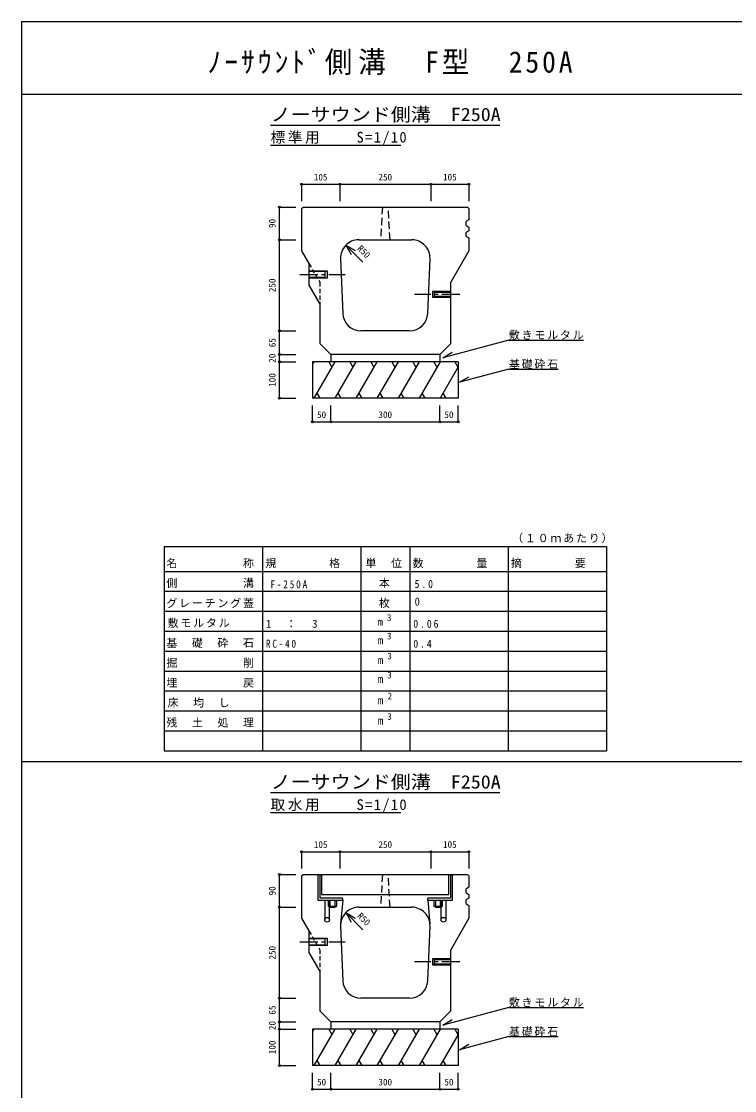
# Model space of a CAD drawing. Units: millimetres at full size, sheet at 1:10. Extents: x -5543 to 2457, y -2748 to 2952.
# Drawn here: x -5543 to -3583, y 15 to 2952 of the extents above; entities that cross this region are included whole.
import ezdxf
from ezdxf.enums import TextEntityAlignment as Align

# ---------------------------------------------------------------- set-up
doc = ezdxf.new("R2010")
doc.units = ezdxf.units.MM
doc.header["$LTSCALE"] = 10
doc.header["$PDMODE"] = 32
doc.header["$PDSIZE"] = 5
for name, pattern in [('CHAIN1', [8, 5, -1, 1, -1]), ('DASHED1', [1.8, 1.2, -0.6]), ('DASHED2', [3, 2, -1]), ('DOUBLE_CHAIN2', [12.8, 9, -1, 0.6, -0.6, 0.6, -1])]:
    doc.linetypes.add(name, pattern=pattern)
doc.layers.add('0-0_通り芯', color=7, linetype='Continuous')
doc.styles.add('ＭＳ ゴシック', font='')
doc.styles.get('ＭＳ ゴシック').set_extended_font_data('MS Gothic')

msp = doc.modelspace()

# ---------------------------------------------------------------- linework, layer by layer
at = {"layer": '0-0_通り芯', "color": 2}
for p, q in [((-5542.58, 2951.85), (2457.42, 2951.85)), ((-5542.58, 2951.85), (-5542.58, -2748.15)), ((-5542.58, 2751.85), (2457.42, 2751.85)), ((-4693.58, 521.52), (-4693.58, 537.52)), ((-4681.58, 537.52), (-4681.58, 521.52)), ((-4403.58, 521.52), (-4403.58, 537.52)), ((-4391.58, 537.52), (-4391.58, 521.52))]:
    msp.add_line(p, q, dxfattribs=at)
at = {"layer": '0-0_通り芯'}
for p, q in [((-4857.58, 2666.85), (-4227.58, 2666.85)), ((-4857.58, 2611.85), (-4500.08, 2611.85)), ((-4202.81, 2076.63), (-4384.32, 2027.99)), ((-4202.81, 2076.63), (-3997.81, 2076.63)), ((-4692.58, 2036.85), (-4692.58, 2016.85)), ((-4392.58, 2036.85), (-4392.58, 2016.85)), ((-4384.32, 2027.99), (-4358.34, 2042.99)), ((-4742.58, 2016.85), (-4742.58, 1916.85)), ((-4342.58, 2016.85), (-4742.58, 2016.85)), ((-4738.53, 2016.85), (-4742.58, 2009.83)), ((-4680.8, 2016.85), (-4738.53, 1916.85)), ((-4698.1, 2016.85), (-4689.45, 2001.86)), ((-4623.06, 2016.85), (-4680.8, 1916.85)), ((-4640.37, 2016.85), (-4631.71, 2001.86)), ((-4565.33, 2016.85), (-4623.06, 1916.85)), ((-4582.63, 2016.85), (-4573.98, 2001.86)), ((-4507.59, 2016.85), (-4565.33, 1916.85)), ((-4524.9, 2016.85), (-4516.24, 2001.86)), ((-4449.86, 2016.85), (-4507.59, 1916.85)), ((-4467.16, 2016.85), (-4458.51, 2001.86)), ((-4392.12, 2016.85), (-4449.86, 1916.85)), ((-4409.43, 2016.85), (-4400.77, 2001.86)), ((-4342.58, 2002.65), (-4392.12, 1916.85)), ((-4351.69, 2016.85), (-4343.04, 2001.86)), ((-4342.58, 2016.85), (-4342.58, 1916.85)), ((-4202.81, 1996.82), (-4067.81, 1996.82)), ((-4342.58, 1916.85), (-4742.58, 1916.85)), ((-4730.61, 1930.57), (-4722.69, 1916.85)), ((-4672.88, 1930.57), (-4664.96, 1916.85)), ((-4615.14, 1930.57), (-4607.22, 1916.85)), ((-4557.41, 1930.57), (-4549.49, 1916.85)), ((-4499.67, 1930.57), (-4491.75, 1916.85)), ((-4441.94, 1930.57), (-4434.02, 1916.85)), ((-4384.2, 1930.57), (-4376.28, 1916.85)), ((-5150.08, 1509.4), (-3935.08, 1509.4)), ((-5150.08, 1509.4), (-5150.08, 1386.28)), ((-4880.08, 1509.4), (-4880.08, 1386.28)), ((-4610.08, 1509.4), (-4610.08, 1386.28)), ((-4475.08, 1509.4), (-4475.08, 1386.28)), ((-4205.08, 1509.4), (-4205.08, 1386.28)), ((-3935.08, 1509.4), (-3935.08, 1386.28)), ((-5150.08, 1441), (-3935.08, 1441)), ((-5150.08, 1386.28), (-3935.08, 1386.28)), ((-5150.08, 1386.28), (-5150.08, 948.52)), ((-4880.08, 1386.28), (-4880.08, 948.52)), ((-4610.08, 1386.28), (-4610.08, 948.52)), ((-4475.08, 1386.28), (-4475.08, 948.52)), ((-4205.08, 1386.28), (-4205.08, 948.52)), ((-3935.08, 1386.28), (-3935.08, 948.52)), ((-5150.08, 1331.56), (-3935.08, 1331.56)), ((-5150.08, 1276.84), (-3935.08, 1276.84)), ((-5150.08, 1222.12), (-3935.08, 1222.12)), ((-5150.08, 1167.4), (-3935.08, 1167.4)), ((-5150.08, 1112.68), (-3935.08, 1112.68)), ((-5150.08, 1057.96), (-3935.08, 1057.96)), ((-5150.08, 1003.24), (-3935.08, 1003.24)), ((-5150.08, 948.52), (-3935.08, 948.52)), ((-5064.58, 948.52), (-4155.58, 948.52)), ((-4857.58, 833.52), (-4227.58, 833.52)), ((-4857.58, 778.52), (-4500.08, 778.52)), ((-4717.58, 608.52), (-4717.58, 553.52)), ((-4367.58, 553.52), (-4367.58, 608.52)), ((-4717.58, 553.52), (-4367.58, 553.52)), ((-4202.81, 243.29), (-4384.32, 194.66)), ((-4202.81, 243.29), (-3997.81, 243.29)), ((-4384.32, 194.66), (-4358.34, 209.66)), ((-4742.58, 183.52), (-4742.58, 83.52)), ((-4342.58, 183.52), (-4742.58, 183.52)), ((-4738.53, 183.52), (-4742.58, 176.5)), ((-4680.8, 183.52), (-4738.53, 83.52)), ((-4698.1, 183.52), (-4689.45, 168.53)), ((-4692.58, 203.52), (-4692.58, 183.52)), ((-4623.06, 183.52), (-4680.8, 83.52)), ((-4640.37, 183.52), (-4631.71, 168.53)), ((-4565.33, 183.52), (-4623.06, 83.52)), ((-4582.63, 183.52), (-4573.98, 168.53)), ((-4507.59, 183.52), (-4565.33, 83.52)), ((-4524.9, 183.52), (-4516.24, 168.53)), ((-4449.86, 183.52), (-4507.59, 83.52)), ((-4467.16, 183.52), (-4458.51, 168.53)), ((-4392.12, 183.52), (-4449.86, 83.52)), ((-4409.43, 183.52), (-4400.77, 168.53)), ((-4392.58, 203.52), (-4392.58, 183.52)), ((-4351.69, 183.52), (-4343.04, 168.53)), ((-4342.58, 183.52), (-4342.58, 83.52)), ((-4342.58, 169.32), (-4392.12, 83.52)), ((-4202.81, 163.49), (-4067.81, 163.49)), ((-4730.61, 97.23), (-4722.69, 83.52)), ((-4672.88, 97.23), (-4664.96, 83.52)), ((-4615.14, 97.23), (-4607.22, 83.52)), ((-4557.41, 97.23), (-4549.49, 83.52)), ((-4499.67, 97.23), (-4491.75, 83.52)), ((-4441.94, 97.23), (-4434.02, 83.52)), ((-4384.2, 97.23), (-4376.28, 83.52)), ((-4342.58, 83.52), (-4742.58, 83.52))]:
    msp.add_line(p, q, dxfattribs=at)
at = {"layer": '0-0_通り芯', "color": 4}
for p, q in [((-4772.58, 2504.37), (-4667.58, 2504.37)), ((-4772.58, 2504.37), (-4772.58, 2457.86)), ((-4667.58, 2504.37), (-4667.58, 2457.86)), ((-4667.58, 2504.37), (-4417.58, 2504.37)), ((-4417.58, 2504.37), (-4417.58, 2457.86)), ((-4417.58, 2504.37), (-4312.58, 2504.37)), ((-4312.58, 2504.37), (-4312.58, 2457.86)), ((-4833.58, 2351.85), (-4833.58, 2441.85)), ((-4833.58, 2441.85), (-4788.58, 2441.85)), ((-4833.58, 2101.85), (-4833.58, 2351.85)), ((-4833.58, 2351.85), (-4788.58, 2351.85)), ((-4650.9, 2337.2), (-4624.92, 2322.2)), ((-4650.9, 2337.2), (-4635.9, 2311.22)), ((-4603.89, 2290.2), (-4650.9, 2337.2)), ((-4833.58, 2036.85), (-4833.58, 2101.85)), ((-4833.58, 2101.85), (-4788.58, 2101.85)), ((-4833.58, 2016.85), (-4833.58, 2036.85)), ((-4833.58, 2036.85), (-4788.58, 2036.85)), ((-4833.58, 1916.85), (-4833.58, 2016.85)), ((-4833.58, 2016.85), (-4788.58, 2016.85)), ((-4833.58, 1916.85), (-4788.58, 1916.85)), ((-4742.58, 1851.85), (-4742.58, 1896.85)), ((-4692.58, 1851.85), (-4692.58, 1896.85)), ((-4392.58, 1851.85), (-4392.58, 1896.85)), ((-4342.58, 1851.85), (-4342.58, 1896.85)), ((-4742.58, 1851.85), (-4692.58, 1851.85)), ((-4692.58, 1851.85), (-4392.58, 1851.85)), ((-4392.58, 1851.85), (-4342.58, 1851.85)), ((-5542.58, 918.52), (2457.42, 918.52)), ((-4772.58, 671.03), (-4667.58, 671.03)), ((-4772.58, 671.03), (-4772.58, 624.53)), ((-4667.58, 671.03), (-4667.58, 624.53)), ((-4667.58, 671.03), (-4417.58, 671.03)), ((-4417.58, 671.03), (-4417.58, 624.53)), ((-4417.58, 671.03), (-4312.58, 671.03)), ((-4312.58, 671.03), (-4312.58, 624.53)), ((-4833.58, 518.52), (-4833.58, 608.52)), ((-4833.58, 608.52), (-4788.58, 608.52)), ((-4721.58, 543.52), (-4721.58, 608.52)), ((-4363.58, 608.52), (-4363.58, 543.52)), ((-4357.58, 537.52), (-4357.58, 608.52)), ((-4659.58, 543.52), (-4721.58, 543.52)), ((-4709.08, 537.52), (-4709.08, 484.02)), ((-4696.08, 484.02), (-4696.08, 537.52)), ((-4659.58, 537.52), (-4659.58, 543.52)), ((-4363.58, 543.52), (-4425.58, 543.52)), ((-4425.58, 537.52), (-4425.58, 543.52)), ((-4425.58, 537.52), (-4357.58, 537.52)), ((-4389.08, 484.02), (-4389.08, 537.52)), ((-4376.08, 537.52), (-4376.08, 484.02)), ((-4833.58, 268.52), (-4833.58, 518.52)), ((-4833.58, 518.52), (-4788.58, 518.52)), ((-4650.9, 503.87), (-4624.92, 488.87)), ((-4650.9, 503.87), (-4635.9, 477.89)), ((-4603.89, 456.86), (-4650.9, 503.87)), ((-4833.58, 203.52), (-4833.58, 268.52)), ((-4833.58, 268.52), (-4788.58, 268.52)), ((-4833.58, 183.52), (-4833.58, 203.52)), ((-4833.58, 203.52), (-4788.58, 203.52)), ((-4833.58, 83.52), (-4833.58, 183.52)), ((-4833.58, 183.52), (-4788.58, 183.52)), ((-4833.58, 83.52), (-4788.58, 83.52)), ((-4742.58, 18.52), (-4742.58, 63.52)), ((-4692.58, 18.52), (-4692.58, 63.52)), ((-4392.58, 18.52), (-4392.58, 63.52)), ((-4342.58, 18.52), (-4342.58, 63.52)), ((-4742.58, 18.52), (-4692.58, 18.52)), ((-4692.58, 18.52), (-4392.58, 18.52)), ((-4392.58, 18.52), (-4342.58, 18.52))]:
    msp.add_line(p, q, dxfattribs=at)
at = {"layer": '0-0_通り芯', "color": 3}
for p, q in [((-4772.58, 2437.85), (-4772.58, 2321.85)), ((-4312.58, 2437.85), (-4316.58, 2441.85)), ((-4312.58, 2437.85), (-4312.58, 2406.85)), ((-4312.58, 2386.85), (-4312.58, 2376.85)), ((-4615.54, 2351.85), (-4469.62, 2351.85)), ((-4772.58, 2321.85), (-4752.58, 2287.21)), ((-4312.58, 2321.85), (-4362.58, 2235.25)), ((-4665.5, 2299.85), (-4659.5, 2149.85)), ((-4425.66, 2149.85), (-4419.66, 2299.85)), ((-4752.58, 2287.21), (-4752.58, 2227.21)), ((-4362.58, 2066.85), (-4362.58, 2235.25)), ((-4752.58, 2227.21), (-4722.58, 2175.25)), ((-4722.58, 2175.25), (-4722.58, 2066.85)), ((-4475.62, 2101.85), (-4609.54, 2101.85)), ((-4692.58, 2036.85), (-4722.58, 2066.85)), ((-4392.58, 2036.85), (-4362.58, 2066.85)), ((-4392.58, 2036.85), (-4692.58, 2036.85)), ((-4772.58, 604.52), (-4772.58, 488.52)), ((-4312.58, 604.52), (-4316.58, 608.52)), ((-4312.58, 604.52), (-4312.58, 573.52)), ((-4659.58, 537.52), (-4665.34, 472.96)), ((-4425.58, 537.52), (-4419.82, 472.96)), ((-4312.58, 553.52), (-4312.58, 543.52)), ((-4615.54, 518.52), (-4469.62, 518.52)), ((-4772.58, 488.52), (-4752.58, 453.87)), ((-4312.58, 488.52), (-4362.58, 401.91)), ((-4752.58, 453.87), (-4752.58, 393.87)), ((-4665.5, 466.52), (-4659.5, 316.52)), ((-4425.66, 316.52), (-4419.66, 466.52)), ((-4752.58, 393.87), (-4722.58, 341.91)), ((-4362.58, 233.52), (-4362.58, 401.91)), ((-4722.58, 341.91), (-4722.58, 233.52)), ((-4475.62, 268.52), (-4609.54, 268.52)), ((-4692.58, 203.52), (-4722.58, 233.52)), ((-4392.58, 203.52), (-4362.58, 233.52)), ((-4392.58, 203.52), (-4692.58, 203.52))]:
    msp.add_line(p, q, dxfattribs=at)
at = {"layer": '0-0_通り芯', "color": 3, "linetype": 'DASHED2'}
for p, q in [((-4550.58, 2441.85), (-4555.58, 2351.85)), ((-4529.58, 2351.85), (-4534.58, 2441.85)), ((-4550.58, 608.52), (-4555.58, 518.52)), ((-4529.58, 518.52), (-4534.58, 608.52))]:
    msp.add_line(p, q, dxfattribs=at)
at = {"layer": '0-0_通り芯', "color": 3, "linetype": 'DASHED1'}
for p, q in [((-4752.58, 2287.21), (-4722.58, 2235.25)), ((-4722.58, 2235.25), (-4722.58, 2175.25)), ((-4752.58, 453.87), (-4722.58, 401.91)), ((-4722.58, 401.91), (-4722.58, 341.91))]:
    msp.add_line(p, q, dxfattribs=at)
at = {"layer": '0-0_通り芯', "linetype": 'CHAIN1'}
for p, q in [((-4777.58, 2256.85), (-4652.58, 2256.85)), ((-4337.58, 2201.85), (-4462.58, 2201.85)), ((-4777.58, 423.52), (-4652.58, 423.52)), ((-4337.58, 368.52), (-4462.58, 368.52))]:
    msp.add_line(p, q, dxfattribs=at)
at = {"layer": '0-0_通り芯', "color": 4, "linetype": 'DOUBLE_CHAIN2'}
msp.add_line((-5542.58, 918.52), (2457.42, 918.52), dxfattribs=at)
at = {"layer": '0-0_通り芯', "color": 3}
for points in [[(-4772.58, 2437.85), (-4768.58, 2441.85), (-4316.58, 2441.85)], [(-4312.58, 2406.85), (-4321.58, 2401.85), (-4321.58, 2391.85), (-4312.58, 2386.85)], [(-4312.58, 2376.85), (-4321.58, 2371.85), (-4321.58, 2361.85), (-4312.58, 2356.85), (-4312.58, 2321.85)], [(-4772.58, 604.52), (-4768.58, 608.52), (-4316.58, 608.52)], [(-4312.58, 573.52), (-4321.58, 568.52), (-4321.58, 558.52), (-4312.58, 553.52)], [(-4312.58, 543.52), (-4321.58, 538.52), (-4321.58, 528.52), (-4312.58, 523.52), (-4312.58, 488.52)]]:
    msp.add_lwpolyline(points, dxfattribs=at)
at = {"layer": '0-0_通り芯'}
for points in [[(-4752.58, 2266.85), (-4702.58, 2266.85), (-4702.58, 2246.85), (-4752.58, 2246.85)], [(-4752.58, 2248.85), (-4707.58, 2248.85), (-4707.58, 2264.85), (-4752.58, 2264.85)], [(-4362.58, 2209.85), (-4412.58, 2209.85), (-4412.58, 2193.85), (-4362.58, 2193.85)], [(-4362.58, 2195.85), (-4407.58, 2195.85), (-4407.58, 2207.85), (-4362.58, 2207.85)], [(-4202.81, 1996.82), (-4338.69, 1960.41), (-4312.71, 1975.41)], [(-4752.58, 433.52), (-4702.58, 433.52), (-4702.58, 413.52), (-4752.58, 413.52)], [(-4752.58, 415.52), (-4707.58, 415.52), (-4707.58, 431.52), (-4752.58, 431.52)], [(-4362.58, 376.52), (-4412.58, 376.52), (-4412.58, 360.52), (-4362.58, 360.52)], [(-4362.58, 362.52), (-4407.58, 362.52), (-4407.58, 374.52), (-4362.58, 374.52)], [(-4202.81, 163.49), (-4338.69, 127.08), (-4312.71, 142.08)]]:
    msp.add_lwpolyline(points, dxfattribs=at)
at = {"layer": '0-0_通り芯', "color": 4}
msp.add_lwpolyline([(-4727.58, 608.52), (-4727.58, 537.52), (-4659.58, 537.52)], dxfattribs=at)
at = {"layer": '0-0_通り芯', "color": 2}
for points in [[(-4699.58, 537.52), (-4699.58, 521.52), (-4675.58, 521.52), (-4675.58, 537.52)], [(-4409.58, 537.52), (-4409.58, 521.52), (-4385.58, 521.52), (-4385.58, 537.52)]]:
    msp.add_lwpolyline(points, dxfattribs=at)
at = {"layer": '0-0_通り芯', "color": 4}
for centre in [(-4702.58, 484.02), (-4382.58, 484.02)]:
    msp.add_circle(centre, 6.5, dxfattribs=at)
at = {"layer": '0-0_通り芯', "color": 3}
for centre, start, end in [((-4615.54, 2301.85), 90, 182.29061), ((-4469.62, 2301.85), 357.70939, 90), ((-4609.54, 2151.85), 182.29061, 270), ((-4475.62, 2151.85), 270, 357.70939), ((-4615.54, 468.52), 90, 182.29061), ((-4469.62, 468.52), 357.70939, 90), ((-4609.54, 318.52), 182.29061, 270), ((-4475.62, 318.52), 270, 357.70939)]:
    msp.add_arc(centre, 50, start, end, dxfattribs=at)
at = {"layer": '0-0_通り芯', "color": 2}
for centre in [(-4687.58, 537.52), (-4397.58, 537.52)]:
    msp.add_arc(centre, 20, 233.1301, 306.8699, dxfattribs=at)
at = {"layer": '0-0_通り芯', "color": 4}
for p in [(-4772.58, 2504.37), (-4667.58, 2504.37), (-4417.58, 2504.37), (-4312.58, 2504.37), (-4833.58, 2441.85), (-4833.58, 2351.85), (-4833.58, 2101.85), (-4833.58, 2036.85), (-4833.58, 2016.85), (-4833.58, 1916.85), (-4742.58, 1851.85), (-4692.58, 1851.85), (-4392.58, 1851.85), (-4342.58, 1851.85), (-4772.58, 671.03), (-4667.58, 671.03), (-4417.58, 671.03), (-4312.58, 671.03), (-4833.58, 608.52), (-4833.58, 518.52), (-4833.58, 268.52), (-4833.58, 203.52), (-4833.58, 183.52), (-4833.58, 83.52), (-4742.58, 18.52), (-4692.58, 18.52), (-4392.58, 18.52), (-4342.58, 18.52)]:
    msp.add_point(p, dxfattribs=at)

# ---------------------------------------------------------------- texts
at = {"layer": '0-0_通り芯', "color": 3, "style": 'ＭＳ ゴシック', "width": 1.1}
for p in [(-4857.58, 2666.85), (-4857.58, 833.52)]:
    msp.add_text('ノーサウンド側溝\u3000F250A', height=36.66, dxfattribs=at).set_placement(p, align=Align.BOTTOM_LEFT)
at = {"layer": '0-0_通り芯', "color": 4, "style": 'ＭＳ ゴシック'}
for s, p in [('105', (-4738.83, 2509.37)), ('250', (-4561.33, 2509.37)), ('105', (-4383.83, 2509.37)), ('50', (-4730.08, 1856.85)), ('300', (-4561.33, 1856.85)), ('50', (-4380.08, 1856.85)), ('3', (-4538.06, 1299.46)), ('3', (-4538.06, 1248.84)), ('3', (-4536.89, 1193.78)), ('3', (-4537.16, 1141.52)), ('2', (-4536.26, 1084)), ('3', (-4537.16, 1027.91)), ('105', (-4738.83, 676.03)), ('250', (-4561.33, 676.03)), ('105', (-4383.83, 676.03)), ('50', (-4730.08, 23.52)), ('300', (-4561.33, 23.52)), ('50', (-4380.08, 23.52))]:
    msp.add_text(s, height=18.33, dxfattribs=at).set_placement(p, align=Align.BOTTOM_LEFT)
for s, rotation, p in [('90', 90, (-4838.58, 2384.35)), ('R50', 315, (-4624.92, 2322.2)), ('250', 90, (-4838.58, 2208.1)), ('65', 90, (-4838.58, 2056.85)), ('20', 90, (-4838.58, 2014.35)), ('100', 90, (-4838.58, 1948.1)), ('90', 90, (-4838.58, 551.02)), ('R50', 315, (-4624.92, 488.87)), ('250', 90, (-4838.58, 374.77)), ('65', 90, (-4838.58, 223.52)), ('20', 90, (-4838.58, 181.02)), ('100', 90, (-4838.58, 114.77))]:
    msp.add_text(s, height=18.33, rotation=rotation, dxfattribs=at).set_placement(p, align=Align.BOTTOM_LEFT)
at = {"layer": '0-0_通り芯', "style": 'ＭＳ ゴシック'}
for s, p in [('0', (-4462.08, 1340.5)), ('m', (-4564.16, 1285.09)), ('m', (-4563.26, 1234.48)), ('m', (-4563.26, 1179.76)), ('m', (-4563.26, 1127.77)), ('m', (-4563.17, 1069.63)), ('m', (-4562.99, 1013.54))]:
    msp.add_text(s, height=21.99, dxfattribs=at).set_placement(p, align=Align.BOTTOM_LEFT)
at = {"layer": '0-0_通り芯', "color": 2, "insert": (-5030.94, 2804.64), "char_height": 58.65, "attachment_point": 7, "style": 'ＭＳ ゴシック'}
msp.add_mtext('\\T1.21;\\W0.95;ﾉｰｻｳﾝﾄﾞ側溝\u3000F型\u3000250A', dxfattribs=at)
at = {"layer": '0-0_通り芯', "attachment_point": 7, "style": 'ＭＳ ゴシック'}
for s, insert, char_height in [('\\T1.18;標準用\u3000\u3000S=1/10', (-4857.58, 2611.85), 29.33), ('\\T1.17;敷きモルタル', (-4202.81, 2076.63), 21.99), ('\\T1.17;基礎砕石', (-4202.81, 1996.82), 21.99), ('\\T1.17;（１０ｍあたり）', (-4193.83, 1518.34), 21.99), ('\\T1.17;名\u3000\u3000\u3000\u3000\u3000称', (-5144.08, 1449.94), 21.99), ('\\T1.17;規\u3000\u3000\u3000\u3000格', (-4872.33, 1449.94), 21.99), ('\\T1.17;単\u3000位', (-4597.08, 1449.94), 21.99), ('\\T1.17;数\u3000\u3000\u3000\u3000量', (-4467.33, 1449.94), 21.99), ('\\T1.17;摘\u3000\u3000\u3000\u3000要', (-4197.33, 1449.94), 21.99), ('\\T1.17;側\u3000\u3000\u3000\u3000\u3000溝', (-5144.08, 1395.22), 21.99), ('\\T1.39;\\W0.85;F-250A', (-4858.2, 1394.21), 21.99), ('\\T1.17;\u3000本', (-4595.33, 1395.22), 21.99), ('\\T1.38;\\W0.9;5.0', (-4462.08, 1395.22), 21.99), ('\\T1.17;グレーチング蓋', (-5144.08, 1340.5), 21.99), ('\\T1.17;\u3000枚', (-4595.33, 1340.5), 21.99), ('\\T1.17;敷モルタル', (-5140.58, 1285.78), 21.99), ('\\T1.21;1\u3000：\u30003', (-4870.58, 1285.78), 21.99), ('\\T1.38;\\W0.9;0.06', (-4465.58, 1285.78), 21.99), ('\\T1.17;基\u3000礎\u3000砕\u3000石', (-5144.08, 1231.06), 21.99), ('\\T1.38;\\W0.85;RC-40', (-4870.58, 1231.06), 21.99), ('\\T1.38;\\W0.9;0.4', (-4465.58, 1231.06), 21.99), ('\\T1.17;掘\u3000\u3000\u3000\u3000\u3000削', (-5144.08, 1176.34), 21.99), ('\\T1.17;埋\u3000\u3000\u3000\u3000\u3000戻', (-5144.08, 1121.62), 21.99), ('\\T1.17;床\u3000均\u3000し', (-5140.58, 1066.9), 21.99), ('\\T1.17;残\u3000土\u3000処\u3000理', (-5144.08, 1012.18), 21.99), ('\\T1.18;取水用\u3000\u3000S=1/10', (-4857.58, 778.52), 29.33), ('\\T1.17;敷きモルタル', (-4202.81, 243.29), 21.99), ('\\T1.17;基礎砕石', (-4202.81, 163.49), 21.99)]:
    msp.add_mtext(s, dxfattribs=dict(at, insert=insert, char_height=char_height))

doc.saveas('drawing.dxf')
